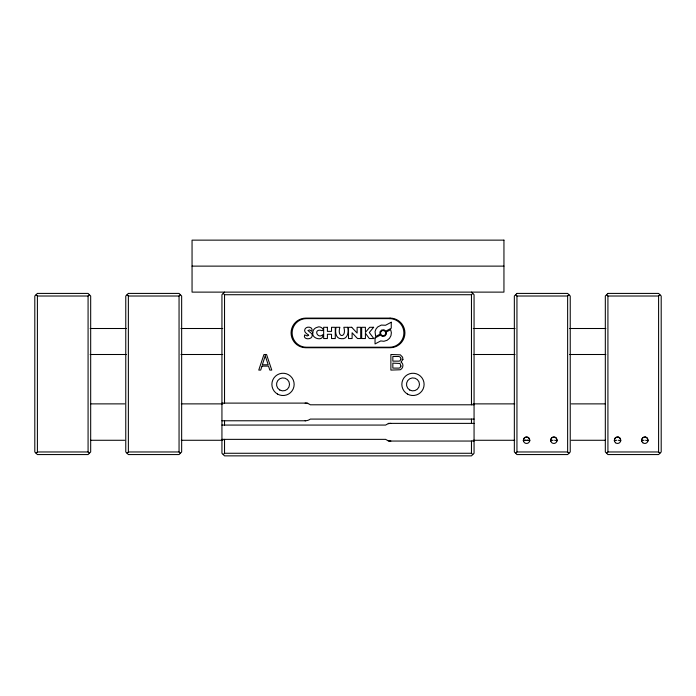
<?xml version="1.0" encoding="UTF-8"?>
<svg xmlns="http://www.w3.org/2000/svg" width="696" height="696" viewBox="0 0 696 696"><rect width="100%" height="100%" fill="white"/><g stroke="black" fill="none" stroke-linecap="round" stroke-linejoin="round"><path stroke-width="1.04" d="M308.624 335.246L307.197 335.968L304.665 334.872C302.69 339.439 310.494 339.97 311.947 336.733C313.565 333.523 309.433 332.418 308.128 330.565M308.137 330.513L309.607 329.904L311.782 331.296C313.748 326.902 306.597 325.719 305.031 328.982C303.378 331.966 306.884 333.723 308.632 335.185M89.384 453.27L88.079 451.965L88.079 296.017L89.384 294.721M180.351 453.27L179.055 451.965L179.055 296.017L180.351 294.721M36.096 453.27L37.401 451.965L37.401 296.017L36.096 294.721M224.538 292.12L221.937 294.721L221.937 453.27L224.538 455.863L471.462 455.863L474.063 453.27L474.063 294.721L471.462 292.12M127.072 453.27L128.369 451.965L128.369 296.017L127.072 294.721M223.242 454.566L224.538 453.27L471.462 453.27L472.758 454.566M223.242 293.416L224.538 294.721L471.462 294.721L472.758 293.416M568.928 453.27L567.632 451.965L567.632 296.017L568.928 294.721M659.904 453.27L658.599 451.965L658.599 296.017L659.904 294.721M515.649 453.27L516.945 451.965L516.945 296.017L515.649 294.721M606.616 453.27L607.921 451.965L607.921 296.017L606.616 294.721M381.53 331.052C379.015 332.801 381.678 336.968 384.322 335.428M384.54 335.307C386.906 333.976 385.41 329.982 382.765 330.522M381.887 330.817L382.522 330.574M525.776 440.246L523.401 440.742C523.514 442.639 523.192 436.697 525.802 437.166A2.097 1.349 0.1 0 1 527.333 437.149C529.83 436.731 529.673 442.421 529.726 440.742A3.193 3.193 0 0 0 525.393 437.297A3.193 3.193 0 0 0 524.575 442.769A3.193 3.193 0 0 0 529.726 440.742L527.351 440.246M553.068 440.246L550.693 440.742C550.806 442.639 550.484 436.697 553.094 437.166A2.097 1.349 0.1 0 1 554.625 437.149C557.122 436.731 556.965 442.421 557.018 440.742A3.193 3.193 0 0 0 552.685 437.297A3.193 3.193 0 0 0 551.867 442.769A3.193 3.193 0 0 0 557.018 440.742L554.642 440.246M616.743 440.246L614.377 440.742C614.472 442.613 614.177 436.714 616.769 437.166A2.097 1.349 0.1 0 1 618.3 437.149M644.035 440.246L641.668 440.742C641.764 442.613 641.46 436.714 644.061 437.166A2.097 1.349 0.1 0 1 645.592 437.149M192.053 266.124L503.947 266.124M37.401 296.017L88.079 296.017M128.369 296.017L179.055 296.017M516.945 296.017L567.632 296.017M607.921 296.017L658.599 296.017M90.123 328.503L126.446 328.503M180.943 328.503L222.764 328.503M473.237 328.503L515.057 328.503M569.554 328.503L605.877 328.503M90.123 354.499L126.446 354.499M180.943 354.499L222.764 354.499M473.237 354.499L515.057 354.499M569.554 354.499L605.877 354.499M221.937 403.106L307.789 403.106M90.567 403.88L124.715 403.88M181.264 403.88L222.877 403.88M473.123 403.88L514.736 403.88M571.285 403.88L605.433 403.88M474.063 404.794L310.312 404.794A8.839 8.839 0 0 0 305.118 403.106M474.063 419.088L310.312 419.088A8.839 8.839 0 0 1 305.118 420.775M221.937 420.775L305.614 420.775M388.211 423.377L474.063 423.377M221.937 425.065L385.688 425.065A8.839 8.839 0 0 1 390.882 423.377M221.937 439.359L385.688 439.359A8.839 8.839 0 0 0 390.882 441.046M90.567 440.272L124.715 440.272M181.264 440.272L222.877 440.272M473.123 440.272L514.736 440.272M523.27 440.272L528.612 440.272M571.285 440.272L605.433 440.272M388.211 441.046L474.063 441.046M37.401 451.965L88.079 451.965M128.369 451.965L179.055 451.965M516.945 451.965L567.632 451.965M607.921 451.965L658.599 451.965M645.618 440.246L647.985 440.742C647.889 442.613 648.185 436.714 645.583 437.166M618.326 440.246L620.693 440.742C620.597 442.613 620.893 436.714 618.292 437.166M471.462 294.721L471.462 404.794M471.462 419.088L471.462 423.377M471.462 441.046L471.462 453.27M224.538 294.721L224.538 403.106M224.538 420.775L224.538 425.065M224.538 439.359L224.538 453.27M347.574 327.294C349.035 331.67 347.635 339.639 341.492 338.691C335.603 339.1 334.906 331.383 336.116 327.294L339.857 327.294C336.655 338.421 347.078 338.047 343.824 327.294L347.574 327.294M375.04 337.96L375.04 343.937L380.721 340.936L383.914 341.275L387.124 340.283L389.516 338.3L390.961 335.672L391.37 332.697L390.639 329.66L386.367 331.949L386.35 334.271L384.775 336.081L382.426 336.42L380.399 335.107L375.04 337.96M391.256 322.248L391.256 328.234L385.906 331.079L383.87 329.756L381.521 330.087L379.946 331.905L379.929 334.237L375.657 336.533L375.057 331.609L375.936 329.138L377.641 326.998L381.269 325.093L385.575 325.258L391.256 322.248M312.782 332.775C311.469 338.961 323.971 341.579 322.761 334.698C318.124 339.317 313.243 329.861 320.073 330.174C326.546 332.644 321.474 324.815 317.115 327.355C314.618 327.868 312.748 330.243 312.782 332.775M265.254 355.83L262.34 364.782L268.186 364.782L265.254 355.83M262.009 366.113L260.713 370.089L258.764 370.089L263.958 354.499L266.559 354.499L271.762 370.089L269.813 370.089L268.508 366.113L262.009 366.113M400.957 359.145L399.983 360.806L399.008 361.137L392.84 361.137L392.84 356.491L399.008 356.491L400.635 357.483L400.957 359.145M402.906 359.475L400.957 362.129L401.609 362.468C403.941 364.565 403.01 368.445 400.313 369.759L390.882 370.089L390.882 354.499L400.313 354.829L402.584 357.152L402.906 359.475M400.957 366.113L399.983 367.775L399.008 368.106L392.84 368.106L392.84 363.129L399.983 363.46L400.957 366.113M373.639 327.294L369.28 332.523L373.796 338.543L369.324 338.543L365.417 333.245L365.417 338.543L361.676 338.543L361.676 327.294L365.417 327.294L365.417 332.392L369.698 327.294L373.639 327.294M37.401 293.416L34.8 296.017L34.8 451.965L37.401 454.566L88.079 454.566L90.68 451.965L90.68 296.017L88.079 293.416L37.401 293.416M128.369 293.416L125.767 296.017L125.767 451.965L128.369 454.566L179.055 454.566L181.656 451.965L181.656 296.017L179.055 293.416L128.369 293.416M516.945 293.416L514.344 296.017L514.344 451.965L516.945 454.566L567.632 454.566L570.233 451.965L570.233 296.017L567.632 293.416L516.945 293.416M607.921 293.416L605.32 296.017L605.32 451.965L607.921 454.566L658.599 454.566L661.2 451.965L661.2 296.017L658.599 293.416L607.921 293.416M503.947 240.137L192.053 240.137L192.053 292.12L503.947 292.12L503.947 240.137M390.108 318.107L305.892 318.107A14.816 14.816 0 0 0 291.076 332.923A14.816 14.816 0 0 0 305.892 347.739L390.108 347.739A14.816 14.816 0 0 0 404.924 332.923A14.816 14.816 0 0 0 390.108 318.107M389.586 318.629L306.414 318.629A14.294 14.294 0 0 0 292.12 332.923A14.294 14.294 0 0 0 306.414 347.217L389.586 347.217A14.294 14.294 0 0 0 403.88 332.923A14.294 14.294 0 0 0 389.586 318.629M327.398 327.294L323.657 327.294L323.657 338.543L327.398 338.543L327.398 334.289L331.522 334.289L331.522 338.543L335.272 338.543L335.272 327.294L331.522 327.294L331.522 331.383L327.398 331.383L327.398 327.294M351.715 327.294L348.513 327.294L348.513 338.543L352.106 338.543L352.106 332.775L357.518 338.543L360.711 338.543L360.711 327.294L357.118 327.294L357.118 333.071L351.715 327.294M615.542 442.769A3.193 3.193 0 0 0 620.693 440.742A3.193 3.193 0 0 0 616.36 437.297A3.193 3.193 0 0 0 615.542 442.769M642.834 442.769A3.193 3.193 0 0 0 647.985 440.742A3.193 3.193 0 0 0 643.652 437.297A3.193 3.193 0 0 0 642.834 442.769M409.726 390.012A6.499 6.499 0 0 0 419.479 384.392A6.499 6.499 0 0 0 409.726 378.763A6.499 6.499 0 0 0 409.726 390.012M407.412 394.032A11.136 11.136 0 0 0 424.108 384.392A11.136 11.136 0 0 0 407.412 374.744A11.136 11.136 0 0 0 407.412 394.032M279.775 390.012A6.499 6.499 0 0 0 289.519 384.392A6.499 6.499 0 0 0 279.775 378.763A6.499 6.499 0 0 0 279.775 390.012M277.452 394.032A11.136 11.136 0 0 0 294.156 384.392A11.136 11.136 0 0 0 277.452 374.744A11.136 11.136 0 0 0 277.452 394.032"/></g></svg>
